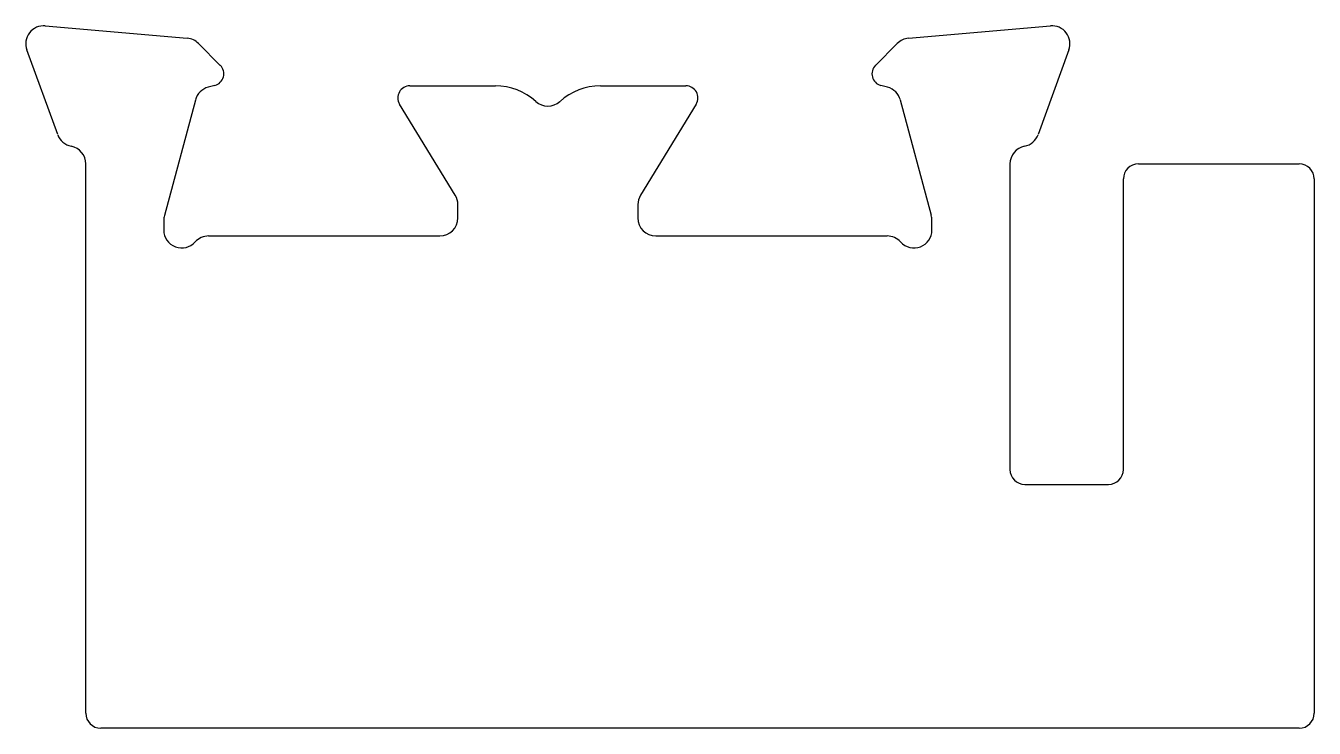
# Model space of a CAD drawing. Extents: x -10.9 to 10.6, y 7.2 to 18.9.
import ezdxf

# ---------------------------------------------------------------- set-up
doc = ezdxf.new("R2010")
doc.units = 0
doc.layers.get('0').update_dxf_attribs({"linetype": 'CONTINUOUS'})

msp = doc.modelspace()

# ---------------------------------------------------------------- linework, layer by layer
at = {"linetype": 'CONTINUOUS'}
for p, q in [((-10.573, 18.942), (-8.207, 18.735)), ((3.809, 18.735), (6.175, 18.942)), ((-10.367, 17.13), (-10.881, 18.54)), ((-8.021, 18.648), (-7.657, 18.284)), ((3.26, 18.284), (3.623, 18.648)), ((6.483, 18.54), (5.97, 17.13)), ((-7.747, 17.95), (-7.86, 17.92)), ((-4.499, 17.943), (-3.073, 17.943)), ((-1.324, 17.943), (0.101, 17.943)), ((3.463, 17.92), (3.349, 17.95)), ((-8.073, 17.707), (-8.589, 15.781)), ((-3.743, 16.121), (-4.67, 17.639)), ((0.272, 17.639), (-0.655, 16.121)), ((4.191, 15.781), (3.675, 17.707)), ((-9.899, 7.495), (-9.899, 16.643)), ((5.501, 16.643), (5.501, 11.555)), ((7.641, 16.643), (10.321, 16.643)), ((7.391, 11.555), (7.391, 16.393)), ((10.571, 16.393), (10.571, 7.495)), ((-3.699, 15.743), (-3.699, 15.964)), ((-0.699, 15.964), (-0.699, 15.743)), ((-8.599, 15.704), (-8.599, 15.543)), ((4.201, 15.543), (4.201, 15.704)), ((-7.852, 15.443), (-3.999, 15.443)), ((-0.399, 15.443), (3.454, 15.443)), ((5.751, 11.305), (7.141, 11.305)), ((10.321, 7.245), (-9.649, 7.245))]:
    msp.add_line(p, q, dxfattribs=at)
for centre, radius, start, end in [((-10.599, 18.643), 0.3, 85, 200), ((6.201, 18.643), 0.3, 340, 95), ((-8.233, 18.436), 0.3, 45, 85), ((3.836, 18.436), 0.3, 95, 135), ((-7.799, 18.143), 0.2, 285, 45), ((3.401, 18.143), 0.2, 135, 255), ((-7.783, 17.63), 0.3, 105, 165), ((-4.499, 17.743), 0.2, 90, 211.4), ((-3.073, 16.943), 1, 47.7298, 90), ((-1.324, 16.943), 1, 90, 132.2702), ((0.101, 17.743), 0.2, 328.6, 90), ((3.385, 17.63), 0.3, 15, 75), ((-2.199, 17.905), 0.3, 227.7298, 312.2702), ((-10.085, 17.232), 0.3, 200, 259.0957), ((5.688, 17.232), 0.3, 280.9043, 340), ((-10.199, 16.643), 0.3, 360, 79.0957), ((5.801, 16.643), 0.3, 100.9043, 180), ((7.641, 16.393), 0.25, 90, 180), ((10.321, 16.393), 0.25, 0, 90), ((-3.999, 15.964), 0.3, 360, 31.4), ((-0.399, 15.964), 0.3, 148.6, 180), ((-8.299, 15.704), 0.3, 165, 180), ((-3.999, 15.743), 0.3, 270, 360), ((-0.399, 15.743), 0.3, 180, 270), ((3.901, 15.704), 0.3, 360, 15), ((-8.299, 15.543), 0.3, 180, 318.1897), ((3.901, 15.543), 0.3, 221.8103, 0), ((-7.852, 15.143), 0.3, 90, 138.1897), ((3.454, 15.143), 0.3, 41.8103, 90), ((5.751, 11.555), 0.25, 180, 270), ((7.141, 11.555), 0.25, 270, 0), ((-9.649, 7.495), 0.25, 180, 270), ((10.321, 7.495), 0.25, 270, 0)]:
    msp.add_arc(centre, radius, start, end, dxfattribs=at)

doc.saveas('drawing.dxf')
